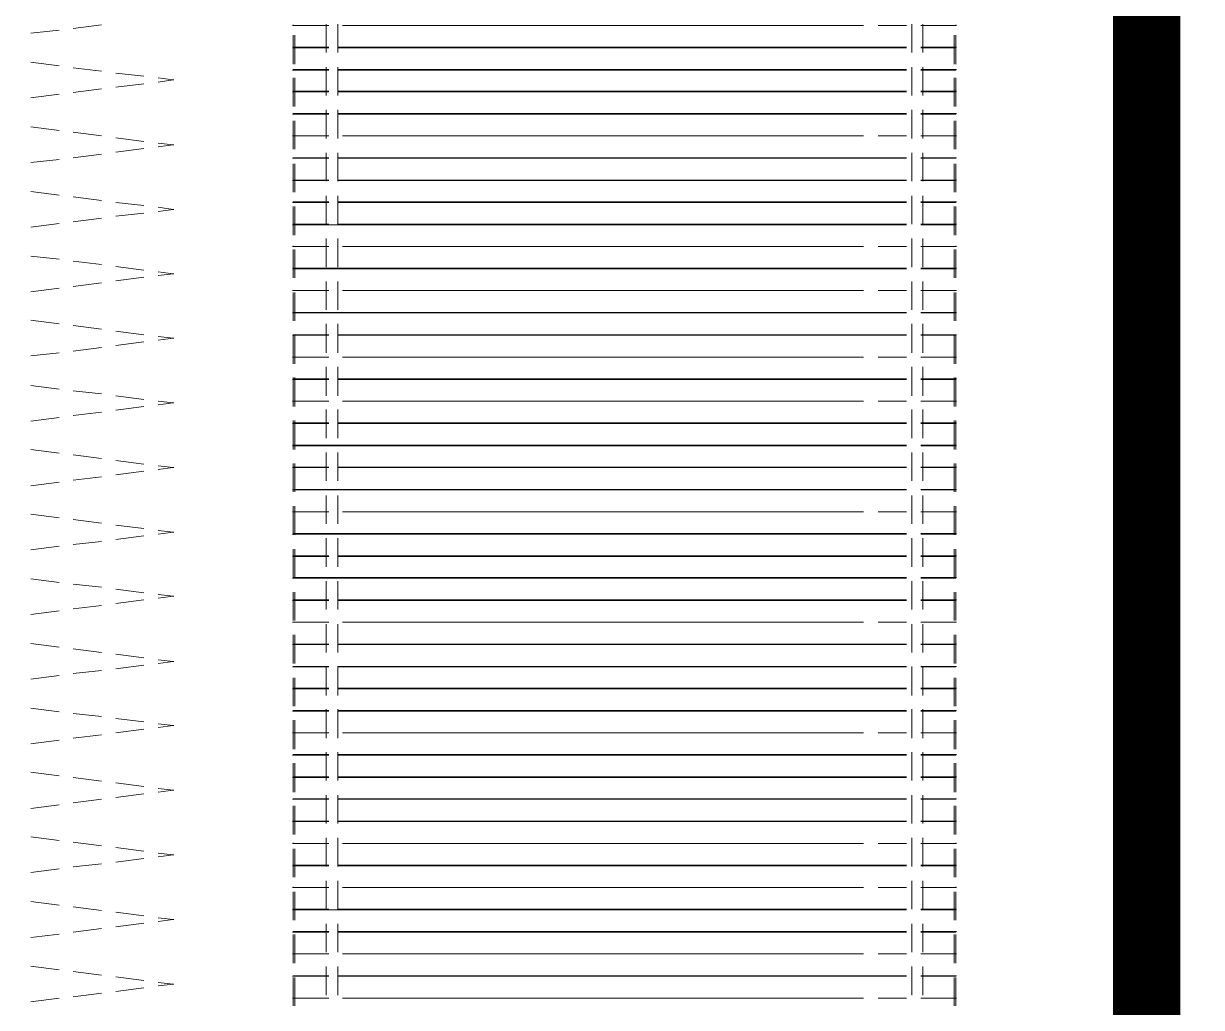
# Model space of a CAD drawing. Extents: x 1264 to 8183, y -10806 to -8316.
# Drawn here: x 4562.2 to 4639.4, y -10038.7 to -9974.2 of the extents above; entities that cross this region are included whole.
import ezdxf

# ---------------------------------------------------------------- set-up
doc = ezdxf.new("R2010")
doc.units = 0
doc.header["$LTSCALE"] = 200
doc.header["$MEASUREMENT"] = 0
for name, color, linetype in [('Equipments', 1, 'CONTINUOUS'), ('SHEET', 33, 'CONTINUOUS'), ('VCD', 241, 'CONTINUOUS')]:
    doc.layers.add(name, color=color, linetype=linetype)

# ---------------------------------------------------------------- blocks, each defined once
blk = doc.blocks.new('A$C8c66ea1c')
at = {"layer": 'SHEET', "color": 1, "lineweight": 50, "const_width": 3}
blk.add_lwpolyline([(0, 0.027), (0, 83.837), (-117.243, 83.837), (0, 83.837), (0, 167.647), (0, 83.837), (0, 167.647), (-117.243, 167.647), (0, 167.647), (-117.243, 167.647), (-117.243, 83.837), (-117.243, 167.647), (-117.243, 83.837), (0, 83.837), (-117.243, 83.837), (0, 83.837), (0, 0.027), (-117.243, 0.027), (0, 0.027), (-117.243, 0.027)], close=True, dxfattribs=at)
at = {"layer": 'VCD', "lineweight": 9}
for points in [[(0, 83.837), (-117.243, 83.837), (-117.243, 167.647), (0, 167.647)], [(-85.639, 121.86), (-86.903, 121.86)], [(-86.903, 121.779), (-85.639, 121.779)], [(-83.73, 121.86), (-84.994, 121.86)], [(-84.994, 121.779), (-83.73, 121.779)], [(-81.82, 121.86), (-83.084, 121.86)], [(-83.084, 121.779), (-81.82, 121.779)], [(-79.91, 121.86), (-81.174, 121.86)], [(-81.174, 121.779), (-79.91, 121.779)], [(-78, 121.86), (-79.265, 121.86)], [(-79.265, 121.779), (-78, 121.779)], [(-76.091, 121.86), (-77.382, 121.86)], [(-77.382, 121.779), (-76.091, 121.779)], [(-74.181, 121.86), (-75.472, 121.86)], [(-75.472, 121.779), (-74.181, 121.779)], [(-72.298, 121.86), (-73.563, 121.86)], [(-73.563, 121.779), (-72.298, 121.779)], [(-70.389, 121.86), (-71.653, 121.86)], [(-71.653, 121.779), (-70.389, 121.779)], [(-68.479, 121.86), (-69.743, 121.86)], [(-69.743, 121.779), (-68.479, 121.779)], [(-66.569, 121.86), (-67.834, 121.86)], [(-67.834, 121.779), (-66.569, 121.779)], [(-64.66, 121.86), (-65.924, 121.86)], [(-65.924, 121.779), (-64.66, 121.779)], [(-62.75, 121.86), (-64.014, 121.86)], [(-64.014, 121.779), (-62.75, 121.779)], [(-60.84, 121.86), (-62.131, 121.86)], [(-62.131, 121.779), (-60.84, 121.779)], [(-58.931, 121.86), (-60.222, 121.86)], [(-60.222, 121.779), (-58.931, 121.779)], [(-57.048, 121.86), (-58.312, 121.86)], [(-58.312, 121.779), (-57.048, 121.779)], [(-55.138, 121.86), (-56.402, 121.86)], [(-56.402, 121.779), (-55.138, 121.779)], [(-53.229, 121.86), (-54.493, 121.86)], [(-54.493, 121.779), (-53.229, 121.779)], [(-51.319, 121.86), (-52.583, 121.86)], [(-52.583, 121.779), (-51.319, 121.779)], [(-49.409, 121.86), (-50.673, 121.86)], [(-50.673, 121.779), (-49.409, 121.779)], [(-47.5, 121.86), (-48.764, 121.86)], [(-48.764, 121.779), (-47.5, 121.779)], [(-45.59, 121.86), (-46.854, 121.86)], [(-46.854, 121.779), (-45.59, 121.779)], [(-43.68, 121.86), (-44.971, 121.86)], [(-44.971, 121.779), (-43.68, 121.779)], [(-86.554, 118.39), (-86.554, 119.655)], [(-84.59, 118.39), (-84.59, 119.655)], [(-81.632, 118.39), (-81.632, 119.655)], [(-79.668, 118.39), (-79.668, 119.655)], [(-74.746, 118.39), (-74.746, 119.655)], [(-69.824, 118.39), (-69.824, 119.655)], [(-64.902, 118.39), (-64.902, 119.655)], [(-59.98, 118.39), (-59.98, 119.655)], [(-58.016, 118.39), (-58.016, 119.655)], [(-55.058, 118.39), (-55.058, 119.655)], [(-53.094, 118.39), (-53.094, 119.655)], [(-48.172, 118.39), (-48.172, 119.655)], [(-43.25, 118.39), (-43.25, 119.655)], [(-86.554, 96.451), (-86.554, 119.298)], [(-84.59, 96.451), (-84.59, 119.298)], [(-81.632, 96.451), (-81.632, 119.298)], [(-79.668, 96.451), (-79.668, 119.298)], [(-74.746, 96.451), (-74.746, 119.298)], [(-69.824, 96.451), (-69.824, 119.298)], [(-64.902, 96.451), (-64.902, 119.298)], [(-59.98, 96.451), (-59.98, 119.298)], [(-58.016, 96.451), (-58.016, 119.298)], [(-55.058, 96.451), (-55.058, 119.298)], [(-53.094, 96.451), (-53.094, 119.298)], [(-48.172, 96.451), (-48.172, 119.298)], [(-43.25, 96.451), (-43.25, 119.298)], [(-86.554, 114.16), (-86.554, 115.425)], [(-84.59, 114.16), (-84.59, 115.425)], [(-81.632, 114.16), (-81.632, 115.425)], [(-79.668, 114.16), (-79.668, 115.425)], [(-74.746, 114.16), (-74.746, 115.425)], [(-69.824, 114.16), (-69.824, 115.425)], [(-64.902, 114.16), (-64.902, 115.425)], [(-59.98, 114.16), (-59.98, 115.425)], [(-58.016, 114.16), (-58.016, 115.425)], [(-55.058, 114.16), (-55.058, 115.425)], [(-53.094, 114.16), (-53.094, 115.425)], [(-48.172, 114.16), (-48.172, 115.425)], [(-43.25, 114.16), (-43.25, 115.425)], [(-86.554, 94.541), (-86.554, 95.805)], [(-84.59, 94.541), (-84.59, 95.805)], [(-81.632, 94.541), (-81.632, 95.805)], [(-79.668, 94.541), (-79.668, 95.805)], [(-74.746, 94.541), (-74.746, 95.805)], [(-69.824, 94.541), (-69.824, 95.805)], [(-64.902, 94.541), (-64.902, 95.805)], [(-59.98, 94.541), (-59.98, 95.805)], [(-58.016, 94.541), (-58.016, 95.805)], [(-55.058, 94.541), (-55.058, 95.805)], [(-53.094, 94.541), (-53.094, 95.805)], [(-48.172, 94.541), (-48.172, 95.805)], [(-43.25, 94.541), (-43.25, 95.805)], [(-86.903, 92.416), (-85.639, 92.416)], [(-86.903, 92.336), (-85.639, 92.336)], [(-84.994, 92.416), (-83.73, 92.416)], [(-84.994, 92.336), (-83.73, 92.336)], [(-83.084, 92.416), (-81.82, 92.416)], [(-83.084, 92.336), (-81.82, 92.336)], [(-81.174, 92.416), (-79.91, 92.416)], [(-81.174, 92.336), (-79.91, 92.336)], [(-79.265, 92.416), (-78, 92.416)], [(-79.265, 92.336), (-78, 92.336)], [(-77.382, 92.416), (-76.091, 92.416)], [(-77.382, 92.336), (-76.091, 92.336)], [(-75.472, 92.416), (-74.181, 92.416)], [(-75.472, 92.336), (-74.181, 92.336)], [(-73.563, 92.416), (-72.298, 92.416)], [(-73.563, 92.336), (-72.298, 92.336)], [(-71.653, 92.416), (-70.389, 92.416)], [(-71.653, 92.336), (-70.389, 92.336)], [(-69.743, 92.416), (-68.479, 92.416)], [(-69.743, 92.336), (-68.479, 92.336)], [(-67.834, 92.416), (-66.569, 92.416)], [(-67.834, 92.336), (-66.569, 92.336)], [(-65.924, 92.416), (-64.66, 92.416)], [(-65.924, 92.336), (-64.66, 92.336)], [(-64.014, 92.416), (-62.75, 92.416)], [(-64.014, 92.336), (-62.75, 92.336)], [(-62.131, 92.416), (-60.84, 92.416)], [(-62.131, 92.336), (-60.84, 92.336)], [(-60.222, 92.416), (-58.931, 92.416)], [(-60.222, 92.336), (-58.931, 92.336)], [(-58.312, 92.416), (-57.048, 92.416)], [(-58.312, 92.336), (-57.048, 92.336)], [(-56.402, 92.416), (-55.138, 92.416)], [(-56.402, 92.336), (-55.138, 92.336)], [(-54.493, 92.416), (-53.229, 92.416)], [(-54.493, 92.336), (-53.229, 92.336)], [(-52.583, 92.416), (-51.319, 92.416)], [(-52.583, 92.336), (-51.319, 92.336)], [(-50.673, 92.416), (-49.409, 92.416)], [(-50.673, 92.336), (-49.409, 92.336)], [(-48.764, 92.416), (-47.5, 92.416)], [(-48.764, 92.336), (-47.5, 92.336)], [(-46.854, 92.416), (-45.59, 92.416)], [(-46.854, 92.336), (-45.59, 92.336)], [(-44.971, 92.416), (-43.68, 92.416)], [(-44.971, 92.336), (-43.68, 92.336)]]:
    blk.add_lwpolyline(points, close=True, dxfattribs=at)
for points in [[(-86.554, 132.278), (-86.715, 133.542)], [(-85.128, 133.542), (-85.29, 132.278)], [(-83.703, 132.278), (-83.864, 133.542)], [(-82.25, 133.542), (-82.412, 132.278)], [(-80.798, 132.278), (-80.959, 133.542)], [(-79.372, 133.542), (-79.534, 132.278)], [(-77.947, 132.278), (-78.108, 133.542)], [(-76.494, 133.542), (-76.656, 132.278)], [(-75.069, 132.278), (-75.23, 133.542)], [(-73.643, 133.542), (-73.805, 132.278)], [(-72.191, 132.278), (-72.352, 133.542)], [(-70.765, 133.542), (-70.927, 132.278)], [(-69.313, 132.278), (-69.474, 133.542)], [(-67.887, 133.542), (-68.049, 132.278)], [(-66.435, 132.278), (-66.596, 133.542)], [(-65.009, 133.542), (-65.171, 132.278)], [(-63.584, 132.278), (-63.745, 133.542)], [(-62.131, 133.542), (-62.293, 132.278)], [(-60.706, 132.278), (-60.867, 133.542)], [(-59.28, 133.542), (-59.442, 132.278)], [(-57.828, 132.278), (-57.962, 133.542)], [(-56.376, 133.542), (-56.537, 132.278)], [(-54.95, 132.278), (-55.111, 133.542)], [(-53.524, 133.542), (-53.659, 132.278)], [(-52.072, 132.278), (-52.233, 133.542)], [(-50.647, 133.542), (-50.808, 132.278)], [(-49.221, 132.278), (-49.355, 133.542)], [(-47.769, 133.542), (-47.93, 132.278)], [(-46.316, 132.278), (-46.478, 133.542)], [(-44.891, 133.542), (-45.052, 132.278)], [(-43.465, 132.278), (-43.6, 133.542)], [(-86.338, 130.395), (-86.5, 131.659)], [(-85.37, 131.659), (-85.532, 130.395)], [(-83.461, 130.395), (-83.622, 131.659)], [(-82.492, 131.659), (-82.654, 130.395)], [(-80.583, 130.395), (-80.717, 131.659)], [(-79.614, 131.659), (-79.776, 130.395)], [(-77.705, 130.395), (-77.866, 131.659)], [(-76.736, 131.659), (-76.898, 130.395)], [(-74.827, 130.395), (-74.988, 131.659)], [(-73.885, 131.659), (-74.02, 130.395)], [(-71.976, 130.395), (-72.11, 131.659)], [(-71.007, 131.659), (-71.169, 130.395)], [(-69.071, 130.395), (-69.232, 131.659)], [(-68.129, 131.659), (-68.264, 130.395)], [(-66.22, 130.395), (-66.354, 131.659)], [(-65.251, 131.659), (-65.413, 130.395)], [(-63.342, 130.395), (-63.503, 131.659)], [(-62.374, 131.659), (-62.535, 130.395)], [(-60.464, 130.395), (-60.625, 131.659)], [(-59.522, 131.659), (-59.657, 130.395)], [(-57.586, 130.395), (-57.747, 131.659)], [(-56.618, 131.659), (-56.779, 130.395)], [(-54.708, 130.395), (-54.869, 131.659)], [(-53.74, 131.659), (-53.901, 130.395)], [(-51.83, 130.395), (-51.991, 131.659)], [(-50.889, 131.659), (-51.05, 130.395)], [(-48.979, 130.395), (-49.14, 131.659)], [(-48.011, 131.659), (-48.172, 130.395)], [(-46.074, 130.395), (-46.235, 131.659)], [(-45.133, 131.659), (-45.294, 130.395)], [(-43.223, 130.395), (-43.384, 131.659)], [(-86.096, 128.513), (-86.258, 129.75)], [(-85.612, 129.75), (-85.774, 128.513)], [(-83.218, 128.513), (-83.38, 129.75)], [(-82.734, 129.75), (-82.896, 128.513)], [(-80.341, 128.513), (-80.502, 129.75)], [(-79.856, 129.75), (-80.018, 128.513)], [(-77.463, 128.513), (-77.624, 129.75)], [(-76.978, 129.75), (-77.14, 128.513)], [(-74.585, 128.513), (-74.746, 129.75)], [(-74.1, 129.75), (-74.262, 128.513)], [(-71.734, 128.513), (-71.895, 129.75)], [(-71.249, 129.75), (-71.411, 128.513)], [(-68.829, 128.513), (-68.99, 129.75)], [(-68.345, 129.75), (-68.506, 128.513)], [(-65.978, 128.513), (-66.139, 129.75)], [(-65.494, 129.75), (-65.655, 128.513)], [(-63.1, 128.513), (-63.261, 129.75)], [(-62.616, 129.75), (-62.777, 128.513)], [(-60.222, 128.513), (-60.383, 129.75)], [(-59.738, 129.75), (-59.899, 128.513)], [(-57.344, 128.513), (-57.505, 129.75)], [(-56.86, 129.75), (-57.021, 128.513)], [(-54.466, 128.513), (-54.627, 129.75)], [(-53.982, 129.75), (-54.143, 128.513)], [(-51.615, 128.513), (-51.749, 129.75)], [(-51.131, 129.75), (-51.265, 128.513)], [(-48.737, 128.513), (-48.898, 129.75)], [(-48.253, 129.75), (-48.414, 128.513)], [(-45.859, 128.513), (-45.993, 129.75)], [(-45.375, 129.75), (-45.509, 128.513)], [(-85.854, 127.867), (-85.935, 127.195), (-86.016, 127.867)], [(-82.976, 127.867), (-83.057, 127.195), (-83.138, 127.867)], [(-80.098, 127.867), (-80.179, 127.195), (-80.26, 127.867)], [(-77.22, 127.867), (-77.301, 127.195), (-77.382, 127.867)], [(-74.343, 127.867), (-74.423, 127.195), (-74.504, 127.867)], [(-71.491, 127.867), (-71.572, 127.195), (-71.653, 127.867)], [(-68.587, 127.867), (-68.667, 127.195), (-68.748, 127.867)], [(-65.736, 127.867), (-65.816, 127.195), (-65.897, 127.867)], [(-62.858, 127.867), (-62.938, 127.195), (-63.019, 127.867)], [(-59.98, 127.867), (-60.06, 127.195), (-60.141, 127.867)], [(-57.102, 127.867), (-57.182, 127.195), (-57.263, 127.867)], [(-54.224, 127.867), (-54.304, 127.195), (-54.385, 127.867)], [(-51.346, 127.867), (-51.453, 127.195), (-51.534, 127.867)], [(-48.495, 127.867), (-48.575, 127.195), (-48.656, 127.867)], [(-45.59, 127.867), (-45.671, 127.195), (-45.778, 127.867)], [(-85.935, 127.222), (-85.935, 127.168)], [(-83.057, 127.222), (-83.057, 127.168)], [(-80.179, 127.222), (-80.179, 127.168)], [(-77.301, 127.222), (-77.301, 127.168)], [(-74.423, 127.222), (-74.423, 127.168)], [(-71.572, 127.222), (-71.572, 127.168)], [(-68.667, 127.222), (-68.667, 127.168)], [(-65.816, 127.222), (-65.816, 127.168)], [(-62.938, 127.222), (-62.938, 127.168)], [(-60.06, 127.222), (-60.06, 127.168)], [(-57.182, 127.222), (-57.182, 127.168)], [(-54.304, 127.222), (-54.304, 127.168)], [(-51.453, 127.222), (-51.453, 127.168)], [(-48.575, 127.222), (-48.575, 127.168)], [(-45.671, 127.222), (-45.671, 127.168)], [(-86.554, 121.887), (-86.554, 121.833)], [(-86.554, 121.86), (-86.554, 120.273), (-86.554, 121.86), (-86.527, 121.86)], [(-85.585, 121.887), (-85.585, 121.833)], [(-85.558, 120.273), (-85.558, 121.86), (-85.585, 121.86), (-85.585, 120.273)], [(-84.59, 121.887), (-84.59, 121.833)], [(-84.59, 121.86), (-84.59, 120.273), (-84.59, 121.86), (-84.563, 121.86)], [(-83.622, 121.887), (-83.622, 121.833)], [(-83.595, 120.273), (-83.595, 121.86), (-83.622, 121.86), (-83.622, 120.273)], [(-82.627, 121.887), (-82.627, 121.833)], [(-82.6, 120.273), (-82.6, 121.86), (-82.627, 121.86), (-82.627, 120.273)], [(-82.627, 121.779), (-82.627, 94.541)], [(-81.632, 121.887), (-81.632, 121.833)], [(-81.632, 121.86), (-81.632, 120.273), (-81.632, 121.86), (-81.605, 121.86)], [(-80.663, 121.887), (-80.663, 121.833)], [(-80.636, 120.273), (-80.636, 121.86), (-80.663, 121.86), (-80.663, 120.273)], [(-79.668, 121.887), (-79.668, 121.833)], [(-79.668, 121.86), (-79.668, 120.273), (-79.668, 121.86), (-79.641, 121.86)], [(-78.7, 121.887), (-78.7, 121.833)], [(-78.673, 120.273), (-78.673, 121.86), (-78.7, 121.86), (-78.7, 120.273)], [(-77.705, 121.887), (-77.705, 121.833)], [(-77.678, 120.273), (-77.678, 121.86), (-77.705, 121.86), (-77.705, 120.273)], [(-76.736, 121.887), (-76.736, 121.833)], [(-76.709, 120.273), (-76.709, 121.86), (-76.736, 121.86), (-76.736, 120.273)], [(-75.741, 121.887), (-75.741, 121.833)], [(-75.714, 120.273), (-75.714, 121.86), (-75.741, 121.86), (-75.741, 120.273)], [(-74.746, 121.887), (-74.746, 121.833)], [(-74.746, 121.86), (-74.746, 120.273), (-74.746, 121.86), (-74.719, 121.86)], [(-73.778, 121.887), (-73.778, 121.833)], [(-73.751, 120.273), (-73.751, 121.86), (-73.778, 121.86), (-73.778, 120.273)], [(-72.783, 121.887), (-72.783, 121.833)], [(-72.756, 120.273), (-72.756, 121.86), (-72.783, 121.86), (-72.783, 120.273)], [(-71.814, 121.887), (-71.814, 121.833)], [(-71.787, 120.273), (-71.787, 121.86), (-71.814, 121.86), (-71.814, 120.273)], [(-70.819, 121.887), (-70.819, 121.833)], [(-70.792, 120.273), (-70.792, 121.86), (-70.819, 121.86), (-70.819, 120.273)], [(-69.824, 121.887), (-69.824, 121.833)], [(-69.824, 121.86), (-69.824, 120.273), (-69.824, 121.86), (-69.797, 121.86)], [(-68.856, 121.887), (-68.856, 121.833)], [(-68.829, 120.273), (-68.829, 121.86), (-68.856, 121.86), (-68.856, 120.273)], [(-67.86, 121.887), (-67.86, 121.833)], [(-67.834, 120.273), (-67.834, 121.86), (-67.86, 121.86), (-67.86, 120.273)], [(-67.86, 121.86), (-67.86, 94.541)], [(-67.834, 94.541), (-67.834, 121.779)], [(-66.892, 121.887), (-66.892, 121.833)], [(-66.865, 120.273), (-66.865, 121.86), (-66.892, 121.86), (-66.892, 120.273)], [(-65.897, 121.887), (-65.897, 121.833)], [(-65.87, 120.273), (-65.87, 121.86), (-65.897, 121.86), (-65.897, 120.273)], [(-65.897, 121.779), (-65.897, 94.541)], [(-65.87, 94.541), (-65.87, 121.779)], [(-64.902, 121.887), (-64.902, 121.833)], [(-64.902, 121.86), (-64.902, 120.273), (-64.902, 121.86), (-64.875, 121.86)], [(-63.934, 121.887), (-63.934, 121.833)], [(-63.907, 120.273), (-63.907, 121.86), (-63.934, 121.86), (-63.934, 120.273)], [(-63.934, 121.779), (-63.934, 94.541)], [(-63.907, 94.541), (-63.907, 121.779)], [(-62.938, 121.887), (-62.938, 121.833)], [(-62.911, 120.273), (-62.911, 121.86), (-62.938, 121.86), (-62.938, 120.273)], [(-61.97, 121.887), (-61.97, 121.833)], [(-61.943, 120.273), (-61.943, 121.86), (-61.97, 121.86), (-61.97, 120.273)], [(-61.97, 121.779), (-61.97, 94.541)], [(-61.943, 94.541), (-61.943, 121.779)], [(-60.975, 121.887), (-60.975, 121.833)], [(-60.948, 120.273), (-60.948, 121.86), (-60.975, 121.86), (-60.975, 120.273)], [(-59.98, 121.887), (-59.98, 121.833)], [(-59.98, 121.86), (-59.98, 120.273), (-59.98, 121.86), (-59.953, 121.86)], [(-59.011, 121.887), (-59.011, 121.833)], [(-58.985, 120.273), (-58.985, 121.86), (-59.011, 121.86), (-59.011, 120.273)], [(-58.016, 121.887), (-58.016, 121.833)], [(-58.016, 121.86), (-58.016, 120.273), (-58.016, 121.86), (-57.989, 121.86)], [(-57.048, 121.887), (-57.048, 121.833)], [(-57.021, 120.273), (-57.021, 121.86), (-57.048, 121.86), (-57.048, 120.273)], [(-56.053, 121.887), (-56.053, 121.833)], [(-56.026, 120.273), (-56.026, 121.86), (-56.053, 121.86), (-56.053, 120.273)], [(-56.053, 121.779), (-56.053, 94.541)], [(-56.026, 94.541), (-56.026, 121.779)], [(-55.058, 121.887), (-55.058, 121.833)], [(-55.058, 121.86), (-55.058, 120.273), (-55.058, 121.86), (-55.031, 121.86)], [(-54.089, 121.887), (-54.089, 121.833)], [(-54.062, 120.273), (-54.062, 121.86), (-54.089, 121.86), (-54.089, 120.273)], [(-54.089, 121.779), (-54.089, 94.541)], [(-54.062, 94.541), (-54.062, 121.779)], [(-53.094, 121.887), (-53.094, 121.833)], [(-53.094, 121.86), (-53.094, 120.273), (-53.094, 121.86), (-53.067, 121.86)], [(-52.126, 121.887), (-52.126, 121.833)], [(-52.099, 120.273), (-52.099, 121.86), (-52.126, 121.86), (-52.126, 120.273)], [(-52.126, 121.779), (-52.126, 94.541)], [(-51.131, 121.887), (-51.131, 121.833)], [(-51.104, 120.273), (-51.104, 121.86), (-51.131, 121.86), (-51.131, 120.273)], [(-50.162, 121.887), (-50.162, 121.833)], [(-50.135, 120.273), (-50.135, 121.86), (-50.162, 121.86), (-50.162, 120.273)], [(-49.167, 121.887), (-49.167, 121.833)], [(-49.14, 120.273), (-49.14, 121.86), (-49.167, 121.86), (-49.167, 120.273)], [(-48.172, 121.887), (-48.172, 121.833)], [(-48.172, 121.86), (-48.172, 120.273), (-48.172, 121.86), (-48.145, 121.86)], [(-47.204, 121.887), (-47.204, 121.833)], [(-47.177, 120.273), (-47.177, 121.86), (-47.204, 121.86), (-47.204, 120.273)], [(-46.209, 121.887), (-46.209, 121.833)], [(-46.182, 120.273), (-46.182, 121.86), (-46.209, 121.86), (-46.209, 120.273)], [(-45.24, 121.887), (-45.24, 121.833)], [(-45.213, 120.273), (-45.213, 121.86), (-45.24, 121.86), (-45.24, 120.273)], [(-44.245, 121.887), (-44.245, 121.833)], [(-44.218, 120.273), (-44.218, 121.86), (-44.245, 121.86), (-44.245, 120.273)], [(-43.25, 121.887), (-43.25, 121.833)], [(-43.25, 121.86), (-43.25, 120.273), (-43.25, 121.86), (-43.223, 121.86)], [(-86.419, 120.381), (-85.155, 120.381)], [(-84.51, 120.381), (-83.245, 120.381)], [(-82.6, 120.381), (-81.336, 120.381)], [(-80.69, 120.381), (-79.426, 120.381)], [(-78.781, 120.381), (-77.516, 120.381)], [(-76.871, 120.381), (-75.607, 120.381)], [(-74.988, 120.381), (-73.697, 120.381)], [(-73.078, 120.381), (-71.787, 120.381)], [(-71.169, 120.381), (-69.905, 120.381)], [(-69.259, 120.381), (-67.995, 120.381)], [(-67.349, 120.381), (-66.085, 120.381)], [(-65.44, 120.381), (-64.176, 120.381)], [(-63.53, 120.381), (-62.266, 120.381)], [(-61.62, 120.381), (-60.356, 120.381)], [(-59.738, 120.381), (-58.447, 120.381)], [(-57.828, 120.381), (-56.537, 120.381)], [(-55.918, 120.381), (-54.654, 120.381)], [(-54.009, 120.381), (-52.744, 120.381)], [(-52.099, 120.381), (-50.835, 120.381)], [(-50.189, 120.381), (-48.925, 120.381)], [(-48.28, 120.381), (-47.015, 120.381)], [(-46.37, 120.381), (-45.106, 120.381)], [(-44.46, 120.381), (-43.196, 120.381)], [(-85.155, 119.87), (-86.419, 119.87)], [(-85.585, 119.87), (-85.585, 94.541)], [(-85.585, 119.655), (-85.585, 118.39)], [(-85.558, 94.541), (-85.558, 119.87)], [(-85.558, 118.39), (-85.558, 119.655)], [(-83.245, 119.87), (-84.51, 119.87)], [(-83.622, 119.87), (-83.622, 94.541)], [(-83.622, 119.655), (-83.622, 118.39)], [(-83.595, 94.541), (-83.595, 119.87)], [(-83.595, 118.39), (-83.595, 119.655)], [(-82.627, 119.655), (-82.627, 118.39)], [(-82.6, 94.541), (-82.6, 119.87)], [(-81.336, 119.87), (-82.6, 119.87)], [(-82.6, 118.39), (-82.6, 119.655)], [(-79.426, 119.87), (-80.69, 119.87)], [(-80.663, 119.87), (-80.663, 94.541)], [(-80.663, 119.655), (-80.663, 118.39)], [(-80.636, 94.541), (-80.636, 119.87)], [(-80.636, 118.39), (-80.636, 119.655)], [(-77.516, 119.87), (-78.781, 119.87)], [(-78.7, 119.87), (-78.7, 94.541)], [(-78.7, 119.655), (-78.7, 118.39)], [(-78.673, 94.541), (-78.673, 119.87)], [(-78.673, 118.39), (-78.673, 119.655)], [(-77.705, 119.87), (-77.705, 94.541)], [(-77.705, 119.655), (-77.705, 118.39)], [(-77.678, 94.541), (-77.678, 119.87)], [(-77.678, 118.39), (-77.678, 119.655)], [(-75.607, 119.87), (-76.871, 119.87)], [(-76.736, 119.87), (-76.736, 94.541)], [(-76.736, 119.655), (-76.736, 118.39)], [(-76.709, 94.541), (-76.709, 119.87)], [(-76.709, 118.39), (-76.709, 119.655)], [(-75.741, 119.87), (-75.741, 94.541)], [(-75.741, 119.655), (-75.741, 118.39)], [(-75.714, 94.541), (-75.714, 119.87)], [(-75.714, 118.39), (-75.714, 119.655)], [(-73.697, 119.87), (-74.988, 119.87)], [(-73.778, 119.87), (-73.778, 94.541)], [(-73.778, 119.655), (-73.778, 118.39)], [(-73.751, 94.541), (-73.751, 119.87)], [(-73.751, 118.39), (-73.751, 119.655)], [(-71.787, 119.87), (-73.078, 119.87)], [(-72.783, 119.87), (-72.783, 94.541)], [(-72.783, 119.655), (-72.783, 118.39)], [(-72.756, 94.541), (-72.756, 119.87)], [(-72.756, 118.39), (-72.756, 119.655)], [(-71.814, 119.87), (-71.814, 94.541)], [(-71.814, 119.655), (-71.814, 118.39)], [(-71.787, 94.541), (-71.787, 119.87)], [(-71.787, 118.39), (-71.787, 119.655)], [(-69.905, 119.87), (-71.169, 119.87)], [(-70.819, 119.87), (-70.819, 94.541)], [(-70.819, 119.655), (-70.819, 118.39)], [(-70.792, 94.541), (-70.792, 119.87)], [(-70.792, 118.39), (-70.792, 119.655)], [(-67.995, 119.87), (-69.259, 119.87)], [(-68.856, 119.87), (-68.856, 94.541)], [(-68.856, 119.655), (-68.856, 118.39)], [(-68.829, 94.541), (-68.829, 119.87)], [(-68.829, 118.39), (-68.829, 119.655)], [(-67.86, 119.655), (-67.86, 118.39)], [(-67.834, 118.39), (-67.834, 119.655)], [(-66.085, 119.87), (-67.349, 119.87)], [(-66.892, 119.87), (-66.892, 94.541)], [(-66.892, 119.655), (-66.892, 118.39)], [(-66.865, 94.541), (-66.865, 119.87)], [(-66.865, 118.39), (-66.865, 119.655)], [(-65.897, 119.655), (-65.897, 118.39)], [(-65.87, 118.39), (-65.87, 119.655)], [(-64.176, 119.87), (-65.44, 119.87)], [(-63.934, 119.655), (-63.934, 118.39)], [(-63.907, 118.39), (-63.907, 119.655)], [(-62.266, 119.87), (-63.53, 119.87)], [(-62.938, 119.87), (-62.938, 94.541)], [(-62.938, 119.655), (-62.938, 118.39)], [(-62.911, 94.541), (-62.911, 119.87)], [(-62.911, 118.39), (-62.911, 119.655)], [(-61.97, 119.655), (-61.97, 118.39)], [(-61.943, 118.39), (-61.943, 119.655)], [(-60.356, 119.87), (-61.62, 119.87)], [(-60.975, 119.87), (-60.975, 94.541)], [(-60.975, 119.655), (-60.975, 118.39)], [(-60.948, 94.541), (-60.948, 119.87)], [(-60.948, 118.39), (-60.948, 119.655)], [(-58.447, 119.87), (-59.738, 119.87)], [(-59.011, 119.87), (-59.011, 94.541)], [(-59.011, 119.655), (-59.011, 118.39)], [(-58.985, 94.541), (-58.985, 119.87)], [(-58.985, 118.39), (-58.985, 119.655)], [(-56.537, 119.87), (-57.828, 119.87)], [(-57.048, 119.87), (-57.048, 94.541)], [(-57.048, 119.655), (-57.048, 118.39)], [(-57.021, 94.541), (-57.021, 119.87)], [(-57.021, 118.39), (-57.021, 119.655)], [(-56.053, 119.655), (-56.053, 118.39)], [(-56.026, 118.39), (-56.026, 119.655)], [(-54.654, 119.87), (-55.918, 119.87)], [(-54.089, 119.655), (-54.089, 118.39)], [(-54.062, 118.39), (-54.062, 119.655)], [(-52.744, 119.87), (-54.009, 119.87)], [(-52.126, 119.655), (-52.126, 118.39)], [(-52.099, 94.541), (-52.099, 119.87)], [(-50.835, 119.87), (-52.099, 119.87)], [(-52.099, 118.39), (-52.099, 119.655)], [(-51.131, 119.87), (-51.131, 94.541)], [(-51.131, 119.655), (-51.131, 118.39)], [(-51.104, 94.541), (-51.104, 119.87)], [(-51.104, 118.39), (-51.104, 119.655)], [(-48.925, 119.87), (-50.189, 119.87)], [(-50.162, 119.87), (-50.162, 94.541)], [(-50.162, 119.655), (-50.162, 118.39)], [(-50.135, 94.541), (-50.135, 119.87)], [(-50.135, 118.39), (-50.135, 119.655)], [(-49.167, 119.87), (-49.167, 94.541)], [(-49.167, 119.655), (-49.167, 118.39)], [(-49.14, 94.541), (-49.14, 119.87)], [(-49.14, 118.39), (-49.14, 119.655)], [(-47.015, 119.87), (-48.28, 119.87)], [(-47.204, 119.87), (-47.204, 94.541)], [(-47.204, 119.655), (-47.204, 118.39)], [(-47.177, 94.541), (-47.177, 119.87)], [(-47.177, 118.39), (-47.177, 119.655)], [(-45.106, 119.87), (-46.37, 119.87)], [(-46.209, 119.87), (-46.209, 94.541)], [(-46.209, 119.655), (-46.209, 118.39)], [(-46.182, 94.541), (-46.182, 119.87)], [(-46.182, 118.39), (-46.182, 119.655)], [(-45.24, 119.87), (-45.24, 94.541)], [(-45.24, 119.655), (-45.24, 118.39)], [(-45.213, 94.541), (-45.213, 119.87)], [(-45.213, 118.39), (-45.213, 119.655)], [(-43.196, 119.87), (-44.46, 119.87)], [(-44.245, 119.87), (-44.245, 94.541)], [(-44.245, 119.655), (-44.245, 118.39)], [(-44.218, 94.541), (-44.218, 119.87)], [(-44.218, 118.39), (-44.218, 119.655)], [(-85.585, 119.298), (-85.585, 96.451)], [(-85.558, 96.451), (-85.558, 119.298)], [(-83.622, 119.298), (-83.622, 96.451)], [(-83.595, 96.451), (-83.595, 119.298)], [(-82.627, 119.298), (-82.627, 96.451)], [(-82.6, 96.451), (-82.6, 119.298)], [(-80.663, 119.298), (-80.663, 96.451)], [(-80.636, 96.451), (-80.636, 119.298)], [(-78.7, 119.298), (-78.7, 96.451)], [(-78.673, 96.451), (-78.673, 119.298)], [(-77.705, 119.298), (-77.705, 96.451)], [(-77.678, 96.451), (-77.678, 119.298)], [(-76.736, 119.298), (-76.736, 96.451)], [(-76.709, 96.451), (-76.709, 119.298)], [(-75.741, 119.298), (-75.741, 96.451)], [(-75.714, 96.451), (-75.714, 119.298)], [(-73.778, 119.298), (-73.778, 96.451)], [(-73.751, 96.451), (-73.751, 119.298)], [(-72.783, 119.298), (-72.783, 96.451)], [(-72.756, 96.451), (-72.756, 119.298)], [(-71.814, 119.298), (-71.814, 96.451)], [(-71.787, 96.451), (-71.787, 119.298)], [(-70.819, 119.298), (-70.819, 96.451)], [(-70.792, 96.451), (-70.792, 119.298)], [(-68.856, 119.298), (-68.856, 96.451)], [(-68.829, 96.451), (-68.829, 119.298)], [(-67.86, 119.298), (-67.86, 96.451)], [(-67.834, 96.451), (-67.834, 119.298)], [(-66.892, 119.298), (-66.892, 96.451)], [(-66.865, 96.451), (-66.865, 119.298)], [(-65.897, 119.298), (-65.897, 96.451)], [(-65.87, 96.451), (-65.87, 119.298)], [(-63.934, 119.298), (-63.934, 96.451)], [(-63.907, 96.451), (-63.907, 119.298)], [(-62.938, 119.298), (-62.938, 96.451)], [(-62.911, 96.451), (-62.911, 119.298)], [(-61.97, 119.298), (-61.97, 96.451)], [(-61.943, 96.451), (-61.943, 119.298)], [(-60.975, 119.298), (-60.975, 96.451)], [(-60.948, 96.451), (-60.948, 119.298)], [(-59.011, 119.298), (-59.011, 96.451)], [(-58.985, 96.451), (-58.985, 119.298)], [(-57.048, 119.298), (-57.048, 96.451)], [(-57.021, 96.451), (-57.021, 119.298)], [(-56.053, 119.298), (-56.053, 96.451)], [(-56.026, 96.451), (-56.026, 119.298)], [(-54.089, 119.298), (-54.089, 96.451)], [(-54.062, 96.451), (-54.062, 119.298)], [(-52.126, 119.298), (-52.126, 96.451)], [(-52.099, 96.451), (-52.099, 119.298)], [(-51.131, 119.298), (-51.131, 96.451)], [(-51.104, 96.451), (-51.104, 119.298)], [(-50.162, 119.298), (-50.162, 96.451)], [(-50.135, 96.451), (-50.135, 119.298)], [(-49.167, 119.298), (-49.167, 96.451)], [(-49.14, 96.451), (-49.14, 119.298)], [(-47.204, 119.298), (-47.204, 96.451)], [(-47.177, 96.451), (-47.177, 119.298)], [(-46.209, 119.298), (-46.209, 96.451)], [(-46.182, 96.451), (-46.182, 119.298)], [(-45.24, 119.298), (-45.24, 96.451)], [(-45.213, 96.451), (-45.213, 119.298)], [(-44.245, 119.298), (-44.245, 96.451)], [(-44.218, 96.451), (-44.218, 119.298)], [(-85.585, 115.425), (-85.585, 114.16)], [(-85.558, 114.16), (-85.558, 115.425)], [(-83.622, 115.425), (-83.622, 114.16)], [(-83.595, 114.16), (-83.595, 115.425)], [(-82.627, 115.425), (-82.627, 114.16)], [(-82.6, 114.16), (-82.6, 115.425)], [(-80.663, 115.425), (-80.663, 114.16)], [(-80.636, 114.16), (-80.636, 115.425)], [(-78.7, 115.425), (-78.7, 114.16)], [(-78.673, 114.16), (-78.673, 115.425)], [(-77.705, 115.425), (-77.705, 114.16)], [(-77.678, 114.16), (-77.678, 115.425)], [(-76.736, 115.425), (-76.736, 114.16)], [(-76.709, 114.16), (-76.709, 115.425)], [(-75.741, 115.425), (-75.741, 114.16)], [(-75.714, 114.16), (-75.714, 115.425)], [(-73.778, 115.425), (-73.778, 114.16)], [(-73.751, 114.16), (-73.751, 115.425)], [(-72.783, 115.425), (-72.783, 114.16)], [(-72.756, 114.16), (-72.756, 115.425)], [(-71.814, 115.425), (-71.814, 114.16)], [(-71.787, 114.16), (-71.787, 115.425)], [(-70.819, 115.425), (-70.819, 114.16)], [(-70.792, 114.16), (-70.792, 115.425)], [(-68.856, 115.425), (-68.856, 114.16)], [(-68.829, 114.16), (-68.829, 115.425)], [(-67.86, 115.425), (-67.86, 114.16)], [(-67.834, 114.16), (-67.834, 115.425)], [(-66.892, 115.425), (-66.892, 114.16)], [(-66.865, 114.16), (-66.865, 115.425)], [(-65.897, 115.425), (-65.897, 114.16)], [(-65.87, 114.16), (-65.87, 115.425)], [(-63.934, 115.425), (-63.934, 114.16)], [(-63.907, 114.16), (-63.907, 115.425)], [(-62.938, 115.425), (-62.938, 114.16)], [(-62.911, 114.16), (-62.911, 115.425)], [(-61.97, 115.425), (-61.97, 114.16)], [(-61.943, 114.16), (-61.943, 115.425)], [(-60.975, 115.425), (-60.975, 114.16)], [(-60.948, 114.16), (-60.948, 115.425)], [(-59.011, 115.425), (-59.011, 114.16)], [(-58.985, 114.16), (-58.985, 115.425)], [(-57.048, 115.425), (-57.048, 114.16)], [(-57.021, 114.16), (-57.021, 115.425)], [(-56.053, 115.425), (-56.053, 114.16)], [(-56.026, 114.16), (-56.026, 115.425)], [(-54.089, 115.425), (-54.089, 114.16)], [(-54.062, 114.16), (-54.062, 115.425)], [(-52.126, 115.425), (-52.126, 114.16)], [(-52.099, 114.16), (-52.099, 115.425)], [(-51.131, 115.425), (-51.131, 114.16)], [(-51.104, 114.16), (-51.104, 115.425)], [(-50.162, 115.425), (-50.162, 114.16)], [(-50.135, 114.16), (-50.135, 115.425)], [(-49.167, 115.425), (-49.167, 114.16)], [(-49.14, 114.16), (-49.14, 115.425)], [(-47.204, 115.425), (-47.204, 114.16)], [(-47.177, 114.16), (-47.177, 115.425)], [(-46.209, 115.425), (-46.209, 114.16)], [(-46.182, 114.16), (-46.182, 115.425)], [(-45.24, 115.425), (-45.24, 114.16)], [(-45.213, 114.16), (-45.213, 115.425)], [(-44.245, 115.425), (-44.245, 114.16)], [(-44.218, 114.16), (-44.218, 115.425)], [(-86.419, 94.299), (-85.155, 94.299)], [(-84.51, 94.299), (-83.245, 94.299)], [(-82.6, 94.299), (-81.336, 94.299)], [(-80.69, 94.299), (-79.426, 94.299)], [(-78.781, 94.299), (-77.516, 94.299)], [(-76.871, 94.299), (-75.607, 94.299)], [(-74.988, 94.299), (-73.697, 94.299)], [(-73.078, 94.299), (-71.787, 94.299)], [(-71.169, 94.299), (-69.905, 94.299)], [(-69.259, 94.299), (-67.995, 94.299)], [(-67.349, 94.299), (-66.085, 94.299)], [(-65.44, 94.299), (-64.176, 94.299)], [(-63.53, 94.299), (-62.266, 94.299)], [(-61.62, 94.299), (-60.356, 94.299)], [(-59.738, 94.299), (-58.447, 94.299)], [(-57.828, 94.299), (-56.537, 94.299)], [(-55.918, 94.299), (-54.654, 94.299)], [(-54.009, 94.299), (-52.744, 94.299)], [(-52.099, 94.299), (-50.835, 94.299)], [(-50.189, 94.299), (-48.925, 94.299)], [(-48.28, 94.299), (-47.015, 94.299)], [(-46.37, 94.299), (-45.106, 94.299)], [(-44.46, 94.299), (-43.196, 94.299)], [(-86.527, 92.336), (-86.554, 92.336), (-86.554, 93.896), (-86.554, 92.336)], [(-85.155, 93.815), (-86.419, 93.815)], [(-85.585, 93.896), (-85.585, 92.336), (-85.558, 92.336), (-85.558, 93.896)], [(-84.563, 92.336), (-84.59, 92.336), (-84.59, 93.896), (-84.59, 92.336)], [(-83.245, 93.815), (-84.51, 93.815)], [(-83.622, 93.896), (-83.622, 92.336), (-83.595, 92.336), (-83.595, 93.896)], [(-82.627, 93.896), (-82.627, 92.336), (-82.6, 92.336), (-82.6, 93.896)], [(-81.336, 93.815), (-82.6, 93.815)], [(-81.605, 92.336), (-81.632, 92.336), (-81.632, 93.896), (-81.632, 92.336)], [(-79.426, 93.815), (-80.69, 93.815)], [(-80.663, 93.896), (-80.663, 92.336), (-80.636, 92.336), (-80.636, 93.896)], [(-79.641, 92.336), (-79.668, 92.336), (-79.668, 93.896), (-79.668, 92.336)], [(-77.516, 93.815), (-78.781, 93.815)], [(-78.7, 93.896), (-78.7, 92.336), (-78.673, 92.336), (-78.673, 93.896)], [(-77.705, 93.896), (-77.705, 92.336), (-77.678, 92.336), (-77.678, 93.896)], [(-75.607, 93.815), (-76.871, 93.815)], [(-76.736, 93.896), (-76.736, 92.336), (-76.709, 92.336), (-76.709, 93.896)], [(-75.741, 93.896), (-75.741, 92.336), (-75.714, 92.336), (-75.714, 93.896)], [(-73.697, 93.815), (-74.988, 93.815)], [(-74.719, 92.336), (-74.746, 92.336), (-74.746, 93.896), (-74.746, 92.336)], [(-73.778, 93.896), (-73.778, 92.336), (-73.751, 92.336), (-73.751, 93.896)], [(-71.787, 93.815), (-73.078, 93.815)], [(-72.783, 93.896), (-72.783, 92.336), (-72.756, 92.336), (-72.756, 93.896)], [(-71.814, 93.896), (-71.814, 92.336), (-71.787, 92.336), (-71.787, 93.896)], [(-69.905, 93.815), (-71.169, 93.815)], [(-70.819, 93.896), (-70.819, 92.336), (-70.792, 92.336), (-70.792, 93.896)], [(-69.797, 92.336), (-69.824, 92.336), (-69.824, 93.896), (-69.824, 92.336)], [(-67.995, 93.815), (-69.259, 93.815)], [(-68.856, 93.896), (-68.856, 92.336), (-68.829, 92.336), (-68.829, 93.896)], [(-67.86, 93.896), (-67.86, 92.336), (-67.834, 92.336), (-67.834, 93.896)], [(-66.085, 93.815), (-67.349, 93.815)], [(-66.892, 93.896), (-66.892, 92.336), (-66.865, 92.336), (-66.865, 93.896)], [(-65.897, 93.896), (-65.897, 92.336), (-65.87, 92.336), (-65.87, 93.896)], [(-64.176, 93.815), (-65.44, 93.815)], [(-64.875, 92.336), (-64.902, 92.336), (-64.902, 93.896), (-64.902, 92.336)], [(-63.934, 93.896), (-63.934, 92.336), (-63.907, 92.336), (-63.907, 93.896)], [(-62.266, 93.815), (-63.53, 93.815)], [(-62.938, 93.896), (-62.938, 92.336), (-62.911, 92.336), (-62.911, 93.896)], [(-61.97, 93.896), (-61.97, 92.336), (-61.943, 92.336), (-61.943, 93.896)], [(-60.356, 93.815), (-61.62, 93.815)], [(-60.975, 93.896), (-60.975, 92.336), (-60.948, 92.336), (-60.948, 93.896)], [(-59.953, 92.336), (-59.98, 92.336), (-59.98, 93.896), (-59.98, 92.336)], [(-58.447, 93.815), (-59.738, 93.815)], [(-59.011, 93.896), (-59.011, 92.336), (-58.985, 92.336), (-58.985, 93.896)], [(-57.989, 92.336), (-58.016, 92.336), (-58.016, 93.896), (-58.016, 92.336)], [(-56.537, 93.815), (-57.828, 93.815)], [(-57.048, 93.896), (-57.048, 92.336), (-57.021, 92.336), (-57.021, 93.896)], [(-56.053, 93.896), (-56.053, 92.336), (-56.026, 92.336), (-56.026, 93.896)], [(-54.654, 93.815), (-55.918, 93.815)], [(-55.031, 92.336), (-55.058, 92.336), (-55.058, 93.896), (-55.058, 92.336)], [(-54.089, 93.896), (-54.089, 92.336), (-54.062, 92.336), (-54.062, 93.896)], [(-52.744, 93.815), (-54.009, 93.815)], [(-53.067, 92.336), (-53.094, 92.336), (-53.094, 93.896), (-53.094, 92.336)], [(-52.126, 93.896), (-52.126, 92.336), (-52.099, 92.336), (-52.099, 93.896)], [(-50.835, 93.815), (-52.099, 93.815)], [(-51.131, 93.896), (-51.131, 92.336), (-51.104, 92.336), (-51.104, 93.896)], [(-48.925, 93.815), (-50.189, 93.815)], [(-50.162, 93.896), (-50.162, 92.336), (-50.135, 92.336), (-50.135, 93.896)], [(-49.167, 93.896), (-49.167, 92.336), (-49.14, 92.336), (-49.14, 93.896)], [(-47.015, 93.815), (-48.28, 93.815)], [(-48.145, 92.336), (-48.172, 92.336), (-48.172, 93.896), (-48.172, 92.336)], [(-47.204, 93.896), (-47.204, 92.336), (-47.177, 92.336), (-47.177, 93.896)], [(-45.106, 93.815), (-46.37, 93.815)], [(-46.209, 93.896), (-46.209, 92.336), (-46.182, 92.336), (-46.182, 93.896)], [(-45.24, 93.896), (-45.24, 92.336), (-45.213, 92.336), (-45.213, 93.896)], [(-43.196, 93.815), (-44.46, 93.815)], [(-44.245, 93.896), (-44.245, 92.336), (-44.218, 92.336), (-44.218, 93.896)], [(-43.223, 92.336), (-43.25, 92.336), (-43.25, 93.896), (-43.25, 92.336)], [(-86.554, 92.362), (-86.554, 92.309)], [(-85.558, 92.362), (-85.558, 92.309)], [(-84.59, 92.362), (-84.59, 92.309)], [(-83.595, 92.362), (-83.595, 92.309)], [(-82.6, 92.362), (-82.6, 92.309)], [(-81.632, 92.362), (-81.632, 92.309)], [(-80.636, 92.362), (-80.636, 92.309)], [(-79.668, 92.362), (-79.668, 92.309)], [(-78.673, 92.362), (-78.673, 92.309)], [(-77.678, 92.362), (-77.678, 92.309)], [(-76.709, 92.362), (-76.709, 92.309)], [(-75.714, 92.362), (-75.714, 92.309)], [(-74.746, 92.362), (-74.746, 92.309)], [(-73.751, 92.362), (-73.751, 92.309)], [(-72.756, 92.362), (-72.756, 92.309)], [(-71.787, 92.362), (-71.787, 92.309)], [(-70.792, 92.362), (-70.792, 92.309)], [(-69.824, 92.362), (-69.824, 92.309)], [(-68.829, 92.362), (-68.829, 92.309)], [(-67.834, 92.362), (-67.834, 92.309)], [(-66.865, 92.362), (-66.865, 92.309)], [(-65.87, 92.362), (-65.87, 92.309)], [(-64.902, 92.362), (-64.902, 92.309)], [(-63.907, 92.362), (-63.907, 92.309)], [(-62.911, 92.362), (-62.911, 92.309)], [(-61.943, 92.362), (-61.943, 92.309)], [(-60.948, 92.362), (-60.948, 92.309)], [(-59.98, 92.362), (-59.98, 92.309)], [(-58.985, 92.362), (-58.985, 92.309)], [(-58.016, 92.362), (-58.016, 92.309)], [(-57.021, 92.362), (-57.021, 92.309)], [(-56.026, 92.362), (-56.026, 92.309)], [(-55.058, 92.362), (-55.058, 92.309)], [(-54.062, 92.362), (-54.062, 92.309)], [(-53.094, 92.362), (-53.094, 92.309)], [(-52.099, 92.362), (-52.099, 92.309)], [(-51.104, 92.362), (-51.104, 92.309)], [(-50.135, 92.362), (-50.135, 92.309)], [(-49.14, 92.362), (-49.14, 92.309)], [(-48.172, 92.362), (-48.172, 92.309)], [(-47.177, 92.362), (-47.177, 92.309)], [(-46.182, 92.362), (-46.182, 92.309)], [(-45.213, 92.362), (-45.213, 92.309)], [(-44.218, 92.362), (-44.218, 92.309)], [(-43.25, 92.362), (-43.25, 92.309)], [(0, 83.837), (-117.243, 83.837)], [(-117.243, 83.837), (0, 83.837)]]:
    blk.add_lwpolyline(points, dxfattribs=at)

msp = doc.modelspace()

# ---------------------------------------------------------------- block references
at = {"layer": 'Equipments', "lineweight": -3, "xscale": 1.471954248373487, "yscale": 1.471954248373487, "zscale": 1.471954248373487, "rotation": 90.00000000000001}
msp.add_blockref('A$C8c66ea1c', (4759.249, -9910.662), dxfattribs=at)

doc.saveas('drawing.dxf')
